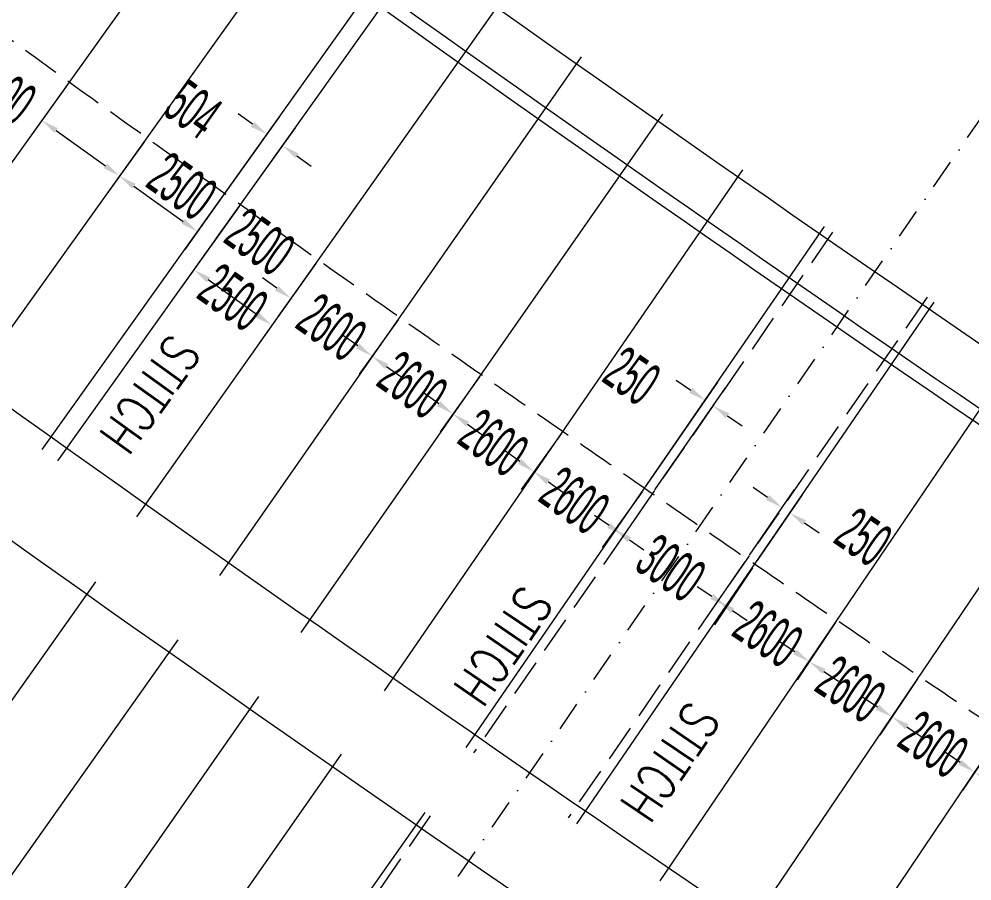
# Model space of a CAD drawing. Header units: millimetres. Extents: x 27228149 to 29012050, y 40856015 to 42918728.
# Drawn here: x 27741593 to 27766492, y 41966533 to 41989065 of the extents above; entities that cross this region are included whole.
import ezdxf

# ---------------------------------------------------------------- set-up
doc = ezdxf.new("R2010")
doc.units = ezdxf.units.MM
doc.header["$LTSCALE"] = 0.05
doc.linetypes.add('DGN Style 3', pattern=[27349.722329, 19535.51595, -7814.20638])
doc.linetypes.add('DGN Style 4', pattern=[31276.361035, 15628.41276, -7814.20638, 19.535516, -7814.20638])
doc.layers.get('Defpoints').update_dxf_attribs({"lineweight": 0})
for name, color, linetype, lineweight in [('InnerEdge_NB', 7, 'Continuous', 0), ('InnerEdge_SB', 7, 'Continuous', 0), ('OuterEdge_NB', 7, 'Continuous', 0), ('OuterEdge_SB', 7, 'Continuous', 0), ('PlacementCurve_NB', 1, 'DGN Style 3', 0), ('PlacementCurve_SB', 1, 'DGN Style 3', 0), ('S-_ANOT----_A-', 7, 'Continuous', 0), ('S-_ANOT----_T-', 7, 'Continuous', 0), ('S-_GRIDLINE_E- Adjusted', 6, 'DGN Style 4', 0), ('S-_SEG-----_E-NB', 3, 'Continuous', 13), ('S-_SEG-----_E-SB', 3, 'Continuous', 13), ('S-_WALLLBW-_E-', 40, 'Continuous', 13)]:
    doc.layers.add(name, color=color, linetype=linetype, lineweight=lineweight)
doc.styles.add('Styletxt', font='txt.shx')
doc.styles.add('StyleWORKING', font='WORKING.shx')
doc.dimstyles.new('dim300', dxfattribs={"dimtxt": 750, "dimasz": 750, "dimexe": 375, "dimexo": 375, "dimgap": 375, "dimtad": 1, "dimdec": 0, "dimzin": 11, "dimdsep": 46, "dimtxsty": 'StyleWORKING', "dimsah": 1, "dimcen": 0.09, "dimclrd": 7, "dimclre": 7, "dimadec": 4, "dimazin": 3, "dimtfac": 1, "dimtdec": 0, "dimtmove": 0, "dimatfit": 3, "dimfxl": 1, "dimtolj": 1, "dimtzin": 0, "dimlwd": 0, "dimlwe": 0, "dimarcsym": 0})

# ---------------------------------------------------------------- blocks, each defined once
blk = doc.blocks.new('*D17')
at = {"layer": 'Defpoints', "color": 0, "linetype": 'Continuous', "transparency": 16777216}
for p in [(27748069, 41986049), (27746257, 41983506), (27746663, 41983207)]:
    blk.add_point(p, dxfattribs=at)
at = {"layer": 'S-_ANOT----_A-', "color": 7, "linetype": 'Continuous', "lineweight": 0, "transparency": 16777216}
for p, q in [((27747695, 41986316), (27747320, 41986583)), ((27748854, 41985490), (27749229, 41985223))]:
    blk.add_line(p, q, dxfattribs=at)
at = {"layer": 'S-_ANOT----_A-', "linetype": 'Continuous', "transparency": 16777216}
for p, q in [((27746324, 41983599), (27748403, 41986518)), ((27746729, 41983301), (27748813, 41986225))]:
    blk.add_line(p, q, dxfattribs=at)
at = {"layer": 'S-_ANOT----_A-', "color": 7, "linetype": 'Continuous', "transparency": 16777216}
for points in [[(27747739, 41986379), (27747650, 41986254), (27748069, 41986049)], [(27748899, 41985552), (27748810, 41985428), (27748480, 41985757)]]:
    blk.add_solid(points, dxfattribs=at)
at = {"layer": 'S-_ANOT----_A-', "color": 0, "linetype": 'Continuous', "transparency": 16777216, "insert": (27746141, 41986707), "char_height": 1150, "attachment_point": 5, "rotation": 324.5264, "style": 'StyleWORKING'}
blk.add_mtext('\\A1;{\\W0.47826;\\C0;504}', dxfattribs=at)
blk = doc.blocks.new('*D500')
at = {"layer": 'Defpoints', "color": 0, "linetype": 'Continuous', "transparency": 16777216}
for p in [(27740800, 41988944), (27742931, 41987455), (27742188, 41986415)]:
    blk.add_point(p, dxfattribs=at)
at = {"layer": 'S-_ANOT----_A-', "linetype": 'Continuous', "transparency": 16777216}
for p, q in [((27740733, 41988850), (27739739, 41987460)), ((27742864, 41987361), (27741854, 41985948))]:
    blk.add_line(p, q, dxfattribs=at)
at = {"layer": 'S-_ANOT----_A-', "color": 7, "linetype": 'Continuous', "lineweight": 0, "transparency": 16777216}
for p, q in [((27739699, 41988195), (27739325, 41988463)), ((27742562, 41986148), (27742937, 41985880))]:
    blk.add_line(p, q, dxfattribs=at)
at = {"layer": 'S-_ANOT----_A-', "color": 7, "linetype": 'Continuous', "transparency": 16777216}
for points in [[(27739744, 41988257), (27739655, 41988133), (27740073, 41987928)], [(27742607, 41986210), (27742518, 41986085), (27742188, 41986415)]]:
    blk.add_solid(points, dxfattribs=at)
at = {"layer": 'S-_ANOT----_A-', "color": 0, "linetype": 'Continuous', "transparency": 16777216, "insert": (27741132, 41987173), "char_height": 1150, "attachment_point": 5, "rotation": 324.4335, "style": 'StyleWORKING'}
blk.add_mtext('\\A1;{\\W0.47826;\\C0;2600}', dxfattribs=at)
blk = doc.blocks.new('*D501')
at = {"layer": 'Defpoints', "color": 0, "linetype": 'Continuous', "transparency": 16777216}
for p in [(27742931, 41987455), (27744937, 41985961), (27744222, 41984961)]:
    blk.add_point(p, dxfattribs=at)
at = {"layer": 'S-_ANOT----_A-', "linetype": 'Continuous', "transparency": 16777216}
for p, q in [((27742864, 41987361), (27741854, 41985948)), ((27744870, 41985867), (27743887, 41984493))]:
    blk.add_line(p, q, dxfattribs=at)
at = {"layer": 'S-_ANOT----_A-', "color": 7, "linetype": 'Continuous', "lineweight": 0, "transparency": 16777216}
blk.add_line((27742562, 41986148), (27743848, 41985229), dxfattribs=at)
at = {"layer": 'S-_ANOT----_A-', "color": 7, "linetype": 'Continuous', "transparency": 16777216}
for points in [[(27742607, 41986210), (27742518, 41986085), (27742188, 41986415)], [(27743892, 41985291), (27743803, 41985166), (27744222, 41984961)]]:
    blk.add_solid(points, dxfattribs=at)
at = {"layer": 'S-_ANOT----_A-', "color": 0, "linetype": 'Continuous', "transparency": 16777216, "insert": (27745853, 41984695), "char_height": 1150, "attachment_point": 5, "rotation": 324.4335, "style": 'StyleWORKING'}
blk.add_mtext('\\A1;{\\W0.47826;\\C0;2500}', dxfattribs=at)
blk = doc.blocks.new('*D502')
at = {"layer": 'Defpoints', "color": 0, "linetype": 'Continuous', "transparency": 16777216}
for p in [(27747403, 41984246), (27749419, 41982767), (27746165, 41982512)]:
    blk.add_point(p, dxfattribs=at)
at = {"layer": 'S-_ANOT----_A-', "linetype": 'Continuous', "transparency": 16777216}
for p, q in [((27747336, 41984153), (27745831, 41982044)), ((27749352, 41982673), (27747866, 41980591))]:
    blk.add_line(p, q, dxfattribs=at)
at = {"layer": 'S-_ANOT----_A-', "color": 7, "linetype": 'Continuous', "lineweight": 0, "transparency": 16777216}
blk.add_line((27747826, 41981326), (27746539, 41982244), dxfattribs=at)
at = {"layer": 'S-_ANOT----_A-', "color": 7, "linetype": 'Continuous', "transparency": 16777216}
for points in [[(27746584, 41982307), (27746495, 41982182), (27746165, 41982512)], [(27747870, 41981389), (27747781, 41981264), (27748200, 41981059)]]:
    blk.add_solid(points, dxfattribs=at)
at = {"layer": 'S-_ANOT----_A-', "color": 0, "linetype": 'Continuous', "transparency": 16777216, "insert": (27747183, 41981787), "char_height": 1150, "attachment_point": 5, "rotation": 324.4862, "style": 'StyleWORKING'}
blk.add_mtext('\\A1;{\\W0.47826;\\C0;2500}', dxfattribs=at)
blk = doc.blocks.new('*D503')
at = {"layer": 'Defpoints', "color": 0, "linetype": 'Continuous', "transparency": 16777216}
for p in [(27749419, 41982767), (27751564, 41981297), (27750817, 41980251)]:
    blk.add_point(p, dxfattribs=at)
at = {"layer": 'S-_ANOT----_A-', "linetype": 'Continuous', "transparency": 16777216}
for p, q in [((27749352, 41982673), (27748367, 41981293)), ((27751497, 41981204), (27750483, 41979783))]:
    blk.add_line(p, q, dxfattribs=at)
at = {"layer": 'S-_ANOT----_A-', "color": 7, "linetype": 'Continuous', "lineweight": 0, "transparency": 16777216}
for p, q in [((27748327, 41982029), (27747952, 41982296)), ((27751191, 41979984), (27751566, 41979717))]:
    blk.add_line(p, q, dxfattribs=at)
at = {"layer": 'S-_ANOT----_A-', "color": 7, "linetype": 'Continuous', "transparency": 16777216}
for points in [[(27748371, 41982091), (27748282, 41981966), (27748701, 41981761)], [(27751236, 41980046), (27751147, 41979922), (27750817, 41980251)]]:
    blk.add_solid(points, dxfattribs=at)
at = {"layer": 'S-_ANOT----_A-', "color": 0, "linetype": 'Continuous', "transparency": 16777216, "insert": (27749760, 41981007), "char_height": 1150, "attachment_point": 5, "rotation": 324.4862, "style": 'StyleWORKING'}
blk.add_mtext('\\A1;{\\W0.47826;\\C0;2600}', dxfattribs=at)
blk = doc.blocks.new('*D504')
at = {"layer": 'Defpoints', "color": 0, "linetype": 'Continuous', "transparency": 16777216}
for p in [(27751564, 41981297), (27753691, 41979802), (27752933, 41978741)]:
    blk.add_point(p, dxfattribs=at)
at = {"layer": 'S-_ANOT----_A-', "linetype": 'Continuous', "transparency": 16777216}
for p, q in [((27751497, 41981204), (27750483, 41979783)), ((27753624, 41979709), (27752599, 41978273))]:
    blk.add_line(p, q, dxfattribs=at)
at = {"layer": 'S-_ANOT----_A-', "color": 7, "linetype": 'Continuous', "lineweight": 0, "transparency": 16777216}
for p, q in [((27750443, 41980518), (27750068, 41980786)), ((27753308, 41978474), (27753682, 41978207))]:
    blk.add_line(p, q, dxfattribs=at)
at = {"layer": 'S-_ANOT----_A-', "color": 7, "linetype": 'Continuous', "transparency": 16777216}
for points in [[(27750487, 41980581), (27750398, 41980456), (27750817, 41980251)], [(27753352, 41978536), (27753263, 41978411), (27752933, 41978741)]]:
    blk.add_solid(points, dxfattribs=at)
at = {"layer": 'S-_ANOT----_A-', "color": 0, "linetype": 'Continuous', "transparency": 16777216, "insert": (27751876, 41979497), "char_height": 1150, "attachment_point": 5, "rotation": 324.4862, "style": 'StyleWORKING'}
blk.add_mtext('\\A1;{\\W0.47826;\\C0;2600}', dxfattribs=at)
blk = doc.blocks.new('*D505')
at = {"layer": 'Defpoints', "color": 0, "linetype": 'Continuous', "transparency": 16777216}
for p in [(27753691, 41979802), (27755822, 41978313), (27755049, 41977231)]:
    blk.add_point(p, dxfattribs=at)
at = {"layer": 'S-_ANOT----_A-', "linetype": 'Continuous', "transparency": 16777216}
for p, q in [((27753624, 41979709), (27752599, 41978273)), ((27755755, 41978220), (27754715, 41976763))]:
    blk.add_line(p, q, dxfattribs=at)
at = {"layer": 'S-_ANOT----_A-', "color": 7, "linetype": 'Continuous', "lineweight": 0, "transparency": 16777216}
for p, q in [((27752559, 41979008), (27752184, 41979275)), ((27755424, 41976964), (27755798, 41976696))]:
    blk.add_line(p, q, dxfattribs=at)
at = {"layer": 'S-_ANOT----_A-', "color": 7, "linetype": 'Continuous', "transparency": 16777216}
for points in [[(27752603, 41979071), (27752514, 41978946), (27752933, 41978741)], [(27755468, 41977026), (27755379, 41976901), (27755049, 41977231)]]:
    blk.add_solid(points, dxfattribs=at)
at = {"layer": 'S-_ANOT----_A-', "color": 0, "linetype": 'Continuous', "transparency": 16777216, "insert": (27753992, 41977987), "char_height": 1150, "attachment_point": 5, "rotation": 324.4862, "style": 'StyleWORKING'}
blk.add_mtext('\\A1;{\\W0.47826;\\C0;2600}', dxfattribs=at)
blk = doc.blocks.new('*D506')
at = {"layer": 'Defpoints', "color": 0, "linetype": 'Continuous', "transparency": 16777216}
for p in [(27760821, 41974817), (27762984, 41973374), (27762243, 41972265)]:
    blk.add_point(p, dxfattribs=at)
at = {"layer": 'S-_ANOT----_A-', "linetype": 'Continuous', "transparency": 16777216}
for p, q in [((27760757, 41974721), (27759761, 41973232)), ((27762920, 41973278), (27761923, 41971787))]:
    blk.add_line(p, q, dxfattribs=at)
at = {"layer": 'S-_ANOT----_A-', "color": 7, "linetype": 'Continuous', "lineweight": 0, "transparency": 16777216}
for p, q in [((27759698, 41973966), (27759316, 41974221)), ((27762625, 41972010), (27763007, 41971754))]:
    blk.add_line(p, q, dxfattribs=at)
at = {"layer": 'S-_ANOT----_A-', "color": 7, "linetype": 'Continuous', "transparency": 16777216}
for points in [[(27759741, 41974029), (27759656, 41973902), (27760081, 41973710)], [(27762668, 41972073), (27762582, 41971946), (27762243, 41972265)]]:
    blk.add_solid(points, dxfattribs=at)
at = {"layer": 'S-_ANOT----_A-', "color": 0, "linetype": 'Continuous', "transparency": 16777216, "insert": (27761162, 41972989), "char_height": 1150, "attachment_point": 5, "rotation": 326.2452, "style": 'StyleWORKING'}
blk.add_mtext('\\A1;{\\W0.47826;\\C0;2600}', dxfattribs=at)
blk = doc.blocks.new('*D507')
at = {"layer": 'Defpoints', "color": 0, "linetype": 'Continuous', "transparency": 16777216}
for p in [(27762984, 41973374), (27765133, 41971911), (27764404, 41970821)]:
    blk.add_point(p, dxfattribs=at)
at = {"layer": 'S-_ANOT----_A-', "linetype": 'Continuous', "transparency": 16777216}
for p, q in [((27762920, 41973278), (27761923, 41971787)), ((27765069, 41971815), (27764085, 41970343))]:
    blk.add_line(p, q, dxfattribs=at)
at = {"layer": 'S-_ANOT----_A-', "color": 7, "linetype": 'Continuous', "lineweight": 0, "transparency": 16777216}
for p, q in [((27761860, 41972521), (27761478, 41972776)), ((27764787, 41970565), (27765169, 41970309))]:
    blk.add_line(p, q, dxfattribs=at)
at = {"layer": 'S-_ANOT----_A-', "color": 7, "linetype": 'Continuous', "transparency": 16777216}
for points in [[(27761903, 41972585), (27761818, 41972457), (27762243, 41972265)], [(27764829, 41970629), (27764744, 41970501), (27764404, 41970821)]]:
    blk.add_solid(points, dxfattribs=at)
at = {"layer": 'S-_ANOT----_A-', "color": 0, "linetype": 'Continuous', "transparency": 16777216, "insert": (27763324, 41971544), "char_height": 1150, "attachment_point": 5, "rotation": 326.2452, "style": 'StyleWORKING'}
blk.add_mtext('\\A1;{\\W0.47826;\\C0;2600}', dxfattribs=at)
blk = doc.blocks.new('*D508')
at = {"layer": 'Defpoints', "color": 0, "linetype": 'Continuous', "transparency": 16777216}
for p in [(27765133, 41971911), (27767270, 41970430), (27766566, 41969376)]:
    blk.add_point(p, dxfattribs=at)
at = {"layer": 'S-_ANOT----_A-', "linetype": 'Continuous', "transparency": 16777216}
for p, q in [((27765069, 41971815), (27764085, 41970343)), ((27767206, 41970334), (27766246, 41968898))]:
    blk.add_line(p, q, dxfattribs=at)
at = {"layer": 'S-_ANOT----_A-', "color": 7, "linetype": 'Continuous', "lineweight": 0, "transparency": 16777216}
for p, q in [((27764022, 41971076), (27763639, 41971332)), ((27766948, 41969120), (27767331, 41968865))]:
    blk.add_line(p, q, dxfattribs=at)
at = {"layer": 'S-_ANOT----_A-', "color": 7, "linetype": 'Continuous', "transparency": 16777216}
for points in [[(27764064, 41971140), (27763979, 41971012), (27764404, 41970821)], [(27766991, 41969184), (27766906, 41969057), (27766566, 41969376)]]:
    blk.add_solid(points, dxfattribs=at)
at = {"layer": 'S-_ANOT----_A-', "color": 0, "linetype": 'Continuous', "transparency": 16777216, "insert": (27765486, 41970100), "char_height": 1150, "attachment_point": 5, "rotation": 326.2452, "style": 'StyleWORKING'}
blk.add_mtext('\\A1;{\\W0.47826;\\C0;2600}', dxfattribs=at)
blk = doc.blocks.new('*D509')
at = {"layer": 'Defpoints', "color": 0, "linetype": 'Continuous', "transparency": 16777216}
for p in [(27767270, 41970430), (27769428, 41968979), (27768727, 41967931)]:
    blk.add_point(p, dxfattribs=at)
at = {"layer": 'S-_ANOT----_A-', "linetype": 'Continuous', "transparency": 16777216}
for p, q in [((27767206, 41970334), (27766246, 41968898)), ((27769364, 41968884), (27768408, 41967453))]:
    blk.add_line(p, q, dxfattribs=at)
at = {"layer": 'S-_ANOT----_A-', "color": 7, "linetype": 'Continuous', "lineweight": 0, "transparency": 16777216}
for p, q in [((27766183, 41969632), (27765801, 41969887)), ((27769110, 41967676), (27769492, 41967420))]:
    blk.add_line(p, q, dxfattribs=at)
at = {"layer": 'S-_ANOT----_A-', "color": 7, "linetype": 'Continuous', "transparency": 16777216}
for points in [[(27766226, 41969695), (27766141, 41969568), (27766566, 41969376)], [(27769152, 41967740), (27769067, 41967612), (27768727, 41967931)]]:
    blk.add_solid(points, dxfattribs=at)
at = {"layer": 'S-_ANOT----_A-', "color": 0, "linetype": 'Continuous', "transparency": 16777216, "insert": (27767647, 41968655), "char_height": 1150, "attachment_point": 5, "rotation": 326.2452, "style": 'StyleWORKING'}
blk.add_mtext('\\A1;{\\W0.47826;\\C0;2600}', dxfattribs=at)
blk = doc.blocks.new('*D871')
at = {"layer": 'Defpoints', "color": 0, "linetype": 'Continuous', "transparency": 16777216}
for p in [(27759524, 41979095), (27757939, 41976803), (27758144, 41976661)]:
    blk.add_point(p, dxfattribs=at)
at = {"layer": 'S-_ANOT----_A-', "color": 7, "linetype": 'Continuous', "lineweight": 0, "transparency": 16777216}
for p, q in [((27759145, 41979356), (27758767, 41979618)), ((27760108, 41978691), (27760486, 41978429))]:
    blk.add_line(p, q, dxfattribs=at)
at = {"layer": 'S-_ANOT----_A-', "linetype": 'Continuous', "transparency": 16777216}
for p, q in [((27758004, 41976897), (27759851, 41979568)), ((27758210, 41976755), (27760056, 41979425))]:
    blk.add_line(p, q, dxfattribs=at)
at = {"layer": 'S-_ANOT----_A-', "color": 7, "linetype": 'Continuous', "transparency": 16777216}
for points in [[(27759189, 41979419), (27759102, 41979293), (27759524, 41979095)], [(27760151, 41978754), (27760064, 41978628), (27759729, 41978952)]]:
    blk.add_solid(points, dxfattribs=at)
at = {"layer": 'S-_ANOT----_A-', "color": 0, "linetype": 'Continuous', "transparency": 16777216, "insert": (27757608, 41979733), "char_height": 1150, "attachment_point": 5, "rotation": 325.3323, "style": 'StyleWORKING'}
blk.add_mtext('\\A1;{\\W0.47826;\\C0;250}', dxfattribs=at)
blk = doc.blocks.new('*D872')
at = {"layer": 'Defpoints', "color": 0, "linetype": 'Continuous', "transparency": 16777216}
for p in [(27761532, 41976295), (27760615, 41974958), (27760821, 41974817)]:
    blk.add_point(p, dxfattribs=at)
at = {"layer": 'S-_ANOT----_A-', "linetype": 'Continuous', "transparency": 16777216}
for p, q in [((27760680, 41975053), (27761858, 41976769)), ((27760886, 41974912), (27762064, 41976628))]:
    blk.add_line(p, q, dxfattribs=at)
at = {"layer": 'S-_ANOT----_A-', "color": 7, "linetype": 'Continuous', "lineweight": 0, "transparency": 16777216}
for p, q in [((27761153, 41976556), (27760774, 41976816)), ((27762118, 41975894), (27762497, 41975633))]:
    blk.add_line(p, q, dxfattribs=at)
at = {"layer": 'S-_ANOT----_A-', "color": 7, "linetype": 'Continuous', "transparency": 16777216}
for points in [[(27761197, 41976619), (27761110, 41976493), (27761532, 41976295)], [(27762161, 41975957), (27762074, 41975830), (27761739, 41976154)]]:
    blk.add_solid(points, dxfattribs=at)
at = {"layer": 'S-_ANOT----_A-', "color": 0, "linetype": 'Continuous', "transparency": 16777216, "insert": (27763656, 41975522), "char_height": 1150, "attachment_point": 5, "rotation": 325.5299, "style": 'StyleWORKING'}
blk.add_mtext('\\A1;{\\W0.47826;\\C0;250}', dxfattribs=at)
blk = doc.blocks.new('*D1128')
at = {"layer": 'Defpoints', "color": 0, "linetype": 'Continuous', "transparency": 16777216}
for p in [(27744937, 41985961), (27746970, 41984507), (27746255, 41983507)]:
    blk.add_point(p, dxfattribs=at)
at = {"layer": 'S-_ANOT----_A-', "linetype": 'Continuous', "transparency": 16777216}
for p, q in [((27744870, 41985867), (27743887, 41984493)), ((27746903, 41984413), (27745921, 41983039))]:
    blk.add_line(p, q, dxfattribs=at)
at = {"layer": 'S-_ANOT----_A-', "color": 7, "linetype": 'Continuous', "lineweight": 0, "transparency": 16777216}
blk.add_line((27744596, 41984694), (27745881, 41983775), dxfattribs=at)
at = {"layer": 'S-_ANOT----_A-', "color": 7, "linetype": 'Continuous', "transparency": 16777216}
for points in [[(27744641, 41984756), (27744552, 41984631), (27744222, 41984961)], [(27745926, 41983837), (27745837, 41983712), (27746255, 41983507)]]:
    blk.add_solid(points, dxfattribs=at)
at = {"layer": 'S-_ANOT----_A-', "color": 0, "linetype": 'Continuous', "transparency": 16777216, "insert": (27747887, 41983241), "char_height": 1150, "attachment_point": 5, "rotation": 324.4335, "style": 'StyleWORKING'}
blk.add_mtext('\\A1;{\\W0.47826;\\C0;2500}', dxfattribs=at)
blk = doc.blocks.new('*D1129')
at = {"layer": 'Defpoints', "color": 0, "linetype": 'Continuous', "transparency": 16777216}
for p in [(27755822, 41978313), (27757939, 41976803), (27757166, 41975720)]:
    blk.add_point(p, dxfattribs=at)
at = {"layer": 'S-_ANOT----_A-', "linetype": 'Continuous', "transparency": 16777216}
for p, q in [((27755755, 41978220), (27754715, 41976763)), ((27757872, 41976709), (27756832, 41975252))]:
    blk.add_line(p, q, dxfattribs=at)
at = {"layer": 'S-_ANOT----_A-', "color": 7, "linetype": 'Continuous', "lineweight": 0, "transparency": 16777216}
for p, q in [((27754675, 41977498), (27754301, 41977765)), ((27757540, 41975453), (27757915, 41975186))]:
    blk.add_line(p, q, dxfattribs=at)
at = {"layer": 'S-_ANOT----_A-', "color": 7, "linetype": 'Continuous', "transparency": 16777216}
for points in [[(27754719, 41977560), (27754630, 41977436), (27755049, 41977231)], [(27757585, 41975515), (27757496, 41975391), (27757166, 41975720)]]:
    blk.add_solid(points, dxfattribs=at)
at = {"layer": 'S-_ANOT----_A-', "color": 0, "linetype": 'Continuous', "transparency": 16777216, "insert": (27756109, 41976477), "char_height": 1150, "attachment_point": 5, "rotation": 324.4862, "style": 'StyleWORKING'}
blk.add_mtext('\\A1;{\\W0.47826;\\C0;2600}', dxfattribs=at)
blk = doc.blocks.new('*D1130')
at = {"layer": 'Defpoints', "color": 0, "linetype": 'Continuous', "transparency": 16777216}
for p in [(27758144, 41976661), (27760615, 41974958), (27759858, 41973860)]:
    blk.add_point(p, dxfattribs=at)
at = {"layer": 'S-_ANOT----_A-', "linetype": 'Continuous', "transparency": 16777216}
for p, q in [((27758079, 41976566), (27757061, 41975089)), ((27760549, 41974864), (27759531, 41973387))]:
    blk.add_line(p, q, dxfattribs=at)
at = {"layer": 'S-_ANOT----_A-', "color": 7, "linetype": 'Continuous', "lineweight": 0, "transparency": 16777216}
for p, q in [((27757009, 41975823), (27756630, 41976084)), ((27760237, 41973599), (27760615, 41973338))]:
    blk.add_line(p, q, dxfattribs=at)
at = {"layer": 'S-_ANOT----_A-', "color": 7, "linetype": 'Continuous', "transparency": 16777216}
for points in [[(27757052, 41975886), (27756965, 41975760), (27757387, 41975562)], [(27760280, 41973662), (27760193, 41973536), (27759858, 41973860)]]:
    blk.add_solid(points, dxfattribs=at)
at = {"layer": 'S-_ANOT----_A-', "color": 0, "linetype": 'Continuous', "transparency": 16777216, "insert": (27758623, 41974712), "char_height": 1150, "attachment_point": 5, "rotation": 325.4311, "style": 'StyleWORKING'}
blk.add_mtext('\\A1;{\\W0.47826;\\C0;3000}', dxfattribs=at)

msp = doc.modelspace()

# ---------------------------------------------------------------- linework, layer by layer
at = {"layer": 'InnerEdge_NB'}
msp.add_lwpolyline([(27283724.5, 42878514.7, -0.0568157), (27345588.8, 42682480.7), (27368075.3, 42566916.3, 0.0263705), (27393633.3, 42464653, 0.0426618), (27458420.2, 42303807.1, 0.1075608), (27699785.7, 42006839.6, 0.026969), (27783127.3, 41947329.2), (27839783.5, 41911319.6)], format="xyb", dxfattribs=at)
at = {"layer": 'InnerEdge_SB', "extrusion": (0, 0, -1)}
msp.add_lwpolyline([(-27784629.2, 41949692.3, 0.026969), (-27701533.2, 42009027.3, 0.1075608), (-27460918.9, 42305070.6, 0.0691101), (-27370363.7, 42569291.8)], format="xyb", dxfattribs=at)
at = {"layer": 'OuterEdge_NB', "extrusion": (0, 0, -1)}
msp.add_arc((-28292711.8, 42749092), 964150, 302.4392298, 306.3098111, dxfattribs=at)
at = {"layer": 'OuterEdge_SB', "extrusion": (0, 0, -1)}
msp.add_arc((-28292711.8, 42749092), 933050, 302.4392298, 308.6125683, dxfattribs=at)
at = {"layer": 'PlacementCurve_NB'}
msp.add_lwpolyline([(27288809.3, 42846343.4, -0.0480477), (27337834.2, 42680971.8), (27359958.8, 42567267.3, 0.0690894), (27451045.4, 42301107.2, 0.1079959), (27694979, 42000696.1, 0.0193193), (27725549.4, 41977271, 0.0146476), (27778701.6, 41940923.9), (27835716.4, 41904662.4)], format="xyb", dxfattribs=at)
at = {"layer": 'PlacementCurve_SB'}
msp.add_lwpolyline([(27305541.4, 42854039, -0.0482858), (27355899.2, 42684467.3), (27377998.9, 42570890.3, 0.0688708), (27467496.8, 42309348.2, 0.1110949), (27715510, 42007942.3, 0.028125), (27802629.8, 41947720.4), (27845874.9, 41921290)], format="xyb", dxfattribs=at)
at = {"layer": 'S-_GRIDLINE_E- Adjusted'}
msp.add_line((27744193.8, 41953771.2), (27786727.3, 42015498.6), dxfattribs=at)
at = {"layer": 'S-_SEG-----_E-NB'}
for p, q in [((27734054.9, 41960860), (27743598.9, 41974356.4)), ((27736202.6, 41959342.2), (27745746.7, 41972838.5)), ((27738393, 41957803.2), (27747860.9, 41971353.2)), ((27740549.1, 41956297.2), (27750017, 41969847.2)), ((27742678.4, 41954818.5), (27752207.7, 41968326))]:
    msp.add_line(p, q, dxfattribs=at)
at = {"layer": 'S-_SEG-----_E-NB', "linetype": 'DGN Style 3'}
msp.add_line((27752338.9, 41968235.6), (27742959.6, 41954623.8), dxfattribs=at)
at = {"layer": 'S-_SEG-----_E-SB'}
for p, q in [((27738128, 41980728.4), (27747734.5, 41994180.7)), ((27740155.5, 41979269.1), (27749765.4, 41992718.7)), ((27742196.7, 41977808), (27751789.6, 41991269.8)), ((27742606.8, 41977515.5), (27752199.6, 41990977.3)), ((27744670.5, 41976048.3), (27754210.7, 41989547.4)), ((27746835.3, 41974518.2), (27756291.7, 41988076.3)), ((27748962.5, 41973023.4), (27758419, 41986581.3)), ((27751141.1, 41971501.5), (27760502.9, 41985125.4)), ((27753276.2, 41970018.8), (27762638.7, 41983641.9)), ((27756171.8, 41968021.8), (27765505.4, 41981664.6)), ((27758346.1, 41966532.7), (27767621.1, 41980215.5)), ((27760505.1, 41965062.8), (27769760.3, 41978758.9)), ((27762677.5, 41963592.5), (27771894.2, 41977314.6))]:
    msp.add_line(p, q, dxfattribs=at)
at = {"layer": 'S-_SEG-----_E-SB', "linetype": 'DGN Style 3'}
for p, q in [((27762852.6, 41983493.8), (27753470.7, 41969878.2)), ((27765322.2, 41981790.5), (27755943.1, 41968179))]:
    msp.add_line(p, q, dxfattribs=at)
at = {"layer": 'S-_WALLLBW-_E-', "extrusion": (0, 0, -1)}
for radius, end in [(931300, 308.6125686), (932700, 308.6125686), (964500, 308.6122572), (965900, 308.6122572)]:
    msp.add_arc((-28292711.8, 42749092), radius, 302.4392298, end, dxfattribs=at)

# ---------------------------------------------------------------- texts
at = {"layer": 'S-_ANOT----_T-', "linetype": 'Continuous', "style": 'Styletxt', "width": 0.75}
for rotation, p in [(234.49914, (27745565.7, 41980886.9)), (235.7568, (27754757.7, 41974322.8)), (235.7568, (27759116.8, 41971287.2))]:
    msp.add_text('STITCH', height=1000, rotation=rotation, dxfattribs=at).set_placement(p)

# ---------------------------------------------------------------- dimensions: what is measured, and where the dimension line sits
at = {"layer": 'S-_ANOT----_A-', "linetype": 'Continuous'}
for base, p1, p2, angle, override, picture, middle, turn in [((27742188.2, 41986415.3), (27740800.1, 41988944), (27742931.3, 41987454.5), 144.43352, {"dimscale": 1000, "dimtxt": 1.15, "dimasz": 0.46, "dimexe": 0.575, "dimexo": 0.115, "dimgap": 0.2875, "dimtad": 1, "dimjust": 0, "dimtih": 0, "dimtoh": 0, "dimlfac": 1, "dimsah": 1, "dimcen": 0, "dimse1": 0, "dimse2": 0, "dimclre": 256, "dimclrt": 0, "dimtol": 0, "dimtfac": 1, "dimtofl": 0, "dimtmove": 2, "dimatfit": 3, "dimfrac": 0, "dimtolj": 1, "dimlwe": 65535}, '*D500', (27741131.5, 41987172.5), 324.43352), ((27748069.4, 41986049.3), (27746662.6, 41983207.2), (27746256.8, 41983505.6), 144.52636, {"dimscale": 1000, "dimtxt": 1.15, "dimasz": 0.46, "dimexe": 0.575, "dimexo": 0.115, "dimgap": 0.2875, "dimtad": 1, "dimtih": 0, "dimtoh": 0, "dimlfac": 1, "dimsah": 1, "dimcen": 0, "dimse1": 0, "dimse2": 0, "dimclre": 256, "dimclrt": 0, "dimtol": 0, "dimtfac": 1, "dimtofl": 0, "dimtmove": 2, "dimatfit": 3, "dimfrac": 0, "dimtolj": 1, "dimlwe": 65535}, '*D17', (27746141.4, 41986706.8), 324.52636), ((27744221.9, 41984961.1), (27742931.3, 41987454.5), (27744936.7, 41985960.8), 144.43352, {"dimscale": 1000, "dimtxt": 1.15, "dimasz": 0.46, "dimexe": 0.575, "dimexo": 0.115, "dimgap": 0.2875, "dimtad": 1, "dimjust": 0, "dimtih": 0, "dimtoh": 0, "dimlfac": 1, "dimsah": 1, "dimcen": 0, "dimse1": 0, "dimse2": 0, "dimclre": 256, "dimclrt": 0, "dimtol": 0, "dimtfac": 1, "dimtofl": 0, "dimtmove": 2, "dimatfit": 3, "dimfrac": 0, "dimtolj": 1, "dimlwe": 65535}, '*D501', (27745853.5, 41984694.6), 324.43352), ((27746255.4, 41983507.1), (27744936.7, 41985960.8), (27746970.2, 41984506.7), 144.43352, {"dimscale": 1000, "dimtxt": 1.15, "dimasz": 0.46, "dimexe": 0.575, "dimexo": 0.115, "dimgap": 0.2875, "dimtad": 1, "dimjust": 0, "dimtih": 0, "dimtoh": 0, "dimlfac": 1, "dimsah": 1, "dimcen": 0, "dimse1": 0, "dimse2": 0, "dimclre": 256, "dimclrt": 0, "dimtol": 0, "dimtfac": 1, "dimtofl": 0, "dimtmove": 2, "dimatfit": 3, "dimfrac": 0, "dimtolj": 1, "dimlwe": 65535}, '*D1128', (27747886.9, 41983240.6), 324.43352), ((27746165.1, 41982511.5), (27749418.6, 41982766.8), (27747403.2, 41984246.4), 144.48625, {"dimscale": 1000, "dimtxt": 1.15, "dimasz": 0.46, "dimexe": 0.575, "dimexo": 0.115, "dimgap": 0.2875, "dimtad": 1, "dimtih": 0, "dimtoh": 0, "dimlfac": 1, "dimsah": 1, "dimcen": 0, "dimse1": 0, "dimse2": 0, "dimclre": 256, "dimclrt": 0, "dimtol": 0, "dimtfac": 1, "dimtofl": 0, "dimtmove": 2, "dimatfit": 3, "dimfrac": 0, "dimtolj": 1, "dimlwe": 65535}, '*D502', (27747183.4, 41981786.5), 324.48625), ((27750817, 41980251.2), (27749418.6, 41982766.8), (27751563.5, 41981297.2), 144.48625, {"dimscale": 1000, "dimtxt": 1.15, "dimasz": 0.46, "dimexe": 0.575, "dimexo": 0.115, "dimgap": 0.2875, "dimtad": 1, "dimjust": 0, "dimtih": 0, "dimtoh": 0, "dimlfac": 1, "dimsah": 1, "dimcen": 0, "dimse1": 0, "dimse2": 0, "dimclre": 256, "dimclrt": 0, "dimtol": 0, "dimtfac": 1, "dimtofl": 0, "dimtmove": 2, "dimatfit": 3, "dimfrac": 0, "dimtolj": 1, "dimlwe": 65535}, '*D503', (27749759.8, 41981007.4), 324.48625), ((27752933.3, 41978741), (27751563.5, 41981297.2), (27753690.8, 41979802.3), 144.48625, {"dimscale": 1000, "dimtxt": 1.15, "dimasz": 0.46, "dimexe": 0.575, "dimexo": 0.115, "dimgap": 0.2875, "dimtad": 1, "dimjust": 0, "dimtih": 0, "dimtoh": 0, "dimlfac": 1, "dimsah": 1, "dimcen": 0, "dimse1": 0, "dimse2": 0, "dimclre": 256, "dimclrt": 0, "dimtol": 0, "dimtfac": 1, "dimtofl": 0, "dimtmove": 2, "dimatfit": 3, "dimfrac": 0, "dimtolj": 1, "dimlwe": 65535}, '*D504', (27751876, 41979497.2), 324.48625), ((27759523.6, 41979094.6), (27758144.2, 41976660.7), (27757938.6, 41976802.9), 145.33226, {"dimscale": 1000, "dimtxt": 1.15, "dimasz": 0.46, "dimexe": 0.575, "dimexo": 0.115, "dimgap": 0.2875, "dimtad": 1, "dimtih": 0, "dimtoh": 0, "dimlfac": 1, "dimsah": 1, "dimcen": 0, "dimse1": 0, "dimse2": 0, "dimclre": 256, "dimclrt": 0, "dimtol": 0, "dimtfac": 1, "dimtofl": 0, "dimtmove": 2, "dimatfit": 3, "dimfrac": 0, "dimtolj": 1, "dimlwe": 65535}, '*D871', (27757608.1, 41979733.1), 325.33226), ((27755049.4, 41977230.8), (27753690.8, 41979802.3), (27755822, 41978313.4), 144.48625, {"dimscale": 1000, "dimtxt": 1.15, "dimasz": 0.46, "dimexe": 0.575, "dimexo": 0.115, "dimgap": 0.2875, "dimtad": 1, "dimjust": 0, "dimtih": 0, "dimtoh": 0, "dimlfac": 1, "dimsah": 1, "dimcen": 0, "dimse1": 0, "dimse2": 0, "dimclre": 256, "dimclrt": 0, "dimtol": 0, "dimtfac": 1, "dimtofl": 0, "dimtmove": 2, "dimatfit": 3, "dimfrac": 0, "dimtolj": 1, "dimlwe": 65535}, '*D505', (27753992.1, 41977987), 324.48625), ((27757166, 41975720.3), (27755822, 41978313.4), (27757938.6, 41976802.9), 144.48625, {"dimscale": 1000, "dimtxt": 1.15, "dimasz": 0.46, "dimexe": 0.575, "dimexo": 0.115, "dimgap": 0.2875, "dimtad": 1, "dimjust": 0, "dimtih": 0, "dimtoh": 0, "dimlfac": 1, "dimsah": 1, "dimcen": 0, "dimse1": 0, "dimse2": 0, "dimclre": 256, "dimclrt": 0, "dimtol": 0, "dimtfac": 1, "dimtofl": 0, "dimtmove": 2, "dimatfit": 3, "dimfrac": 0, "dimtolj": 1, "dimlwe": 65535}, '*D1129', (27756108.5, 41976476.7), 324.48625), ((27761532.4, 41976295.4), (27760820.7, 41974817), (27760614.6, 41974958.5), 145.52991, {"dimscale": 1000, "dimtxt": 1.15, "dimasz": 0.46, "dimexe": 0.575, "dimexo": 0.115, "dimgap": 0.2875, "dimtad": 1, "dimtih": 0, "dimtoh": 0, "dimlfac": 1, "dimsah": 1, "dimcen": 0, "dimse1": 0, "dimse2": 0, "dimclre": 256, "dimclrt": 0, "dimtol": 0, "dimtfac": 1, "dimtofl": 0, "dimtmove": 2, "dimatfit": 3, "dimfrac": 0, "dimtolj": 1, "dimlwe": 65535}, '*D872', (27763656.2, 41975522), 325.52991), ((27759857.7, 41973860.1), (27758144.2, 41976660.7), (27760614.6, 41974958.5), 145.43108, {"dimscale": 1000, "dimtxt": 1.15, "dimasz": 0.46, "dimexe": 0.575, "dimexo": 0.115, "dimgap": 0.2875, "dimtad": 1, "dimjust": 0, "dimtih": 0, "dimtoh": 0, "dimlfac": 1, "dimsah": 1, "dimcen": 0, "dimse1": 0, "dimse2": 0, "dimclre": 256, "dimclrt": 0, "dimtol": 0, "dimtfac": 1, "dimtofl": 0, "dimtmove": 2, "dimatfit": 3, "dimfrac": 0, "dimtolj": 1, "dimlwe": 65535}, '*D1130', (27758623.3, 41974712.3), 325.43108), ((27762242.6, 41972265.2), (27760820.7, 41974817), (27762983.6, 41973374.1), 146.24523, {"dimscale": 1000, "dimtxt": 1.15, "dimasz": 0.46, "dimexe": 0.575, "dimexo": 0.115, "dimgap": 0.2875, "dimtad": 1, "dimjust": 0, "dimtih": 0, "dimtoh": 0, "dimlfac": 1, "dimsah": 1, "dimcen": 0, "dimse1": 0, "dimse2": 0, "dimclre": 256, "dimclrt": 0, "dimtol": 0, "dimtfac": 1, "dimtofl": 0, "dimtmove": 2, "dimatfit": 3, "dimfrac": 0, "dimtolj": 1, "dimlwe": 65535}, '*D506', (27761162.5, 41972988.7), 326.24523), ((27764404.1, 41970820.6), (27762983.6, 41973374.1), (27765132.7, 41971910.8), 146.24523, {"dimscale": 1000, "dimtxt": 1.15, "dimasz": 0.46, "dimexe": 0.575, "dimexo": 0.115, "dimgap": 0.2875, "dimtad": 1, "dimjust": 0, "dimtih": 0, "dimtoh": 0, "dimlfac": 1, "dimsah": 1, "dimcen": 0, "dimse1": 0, "dimse2": 0, "dimclre": 256, "dimclrt": 0, "dimtol": 0, "dimtfac": 1, "dimtofl": 0, "dimtmove": 2, "dimatfit": 3, "dimfrac": 0, "dimtolj": 1, "dimlwe": 65535}, '*D507', (27763324.1, 41971544.1), 326.24523), ((27766565.7, 41969376.1), (27765132.7, 41971910.8), (27767270, 41970429.9), 146.24523, {"dimscale": 1000, "dimtxt": 1.15, "dimasz": 0.46, "dimexe": 0.575, "dimexo": 0.115, "dimgap": 0.2875, "dimtad": 1, "dimjust": 0, "dimtih": 0, "dimtoh": 0, "dimlfac": 1, "dimsah": 1, "dimcen": 0, "dimse1": 0, "dimse2": 0, "dimclre": 256, "dimclrt": 0, "dimtol": 0, "dimtfac": 1, "dimtofl": 0, "dimtmove": 2, "dimatfit": 3, "dimfrac": 0, "dimtolj": 1, "dimlwe": 65535}, '*D508', (27765485.7, 41970099.5), 326.24523), ((27768727.4, 41967931.4), (27767270, 41970429.9), (27769427.8, 41968979.4), 146.24523, {"dimscale": 1000, "dimtxt": 1.15, "dimasz": 0.46, "dimexe": 0.575, "dimexo": 0.115, "dimgap": 0.2875, "dimtad": 1, "dimjust": 0, "dimtih": 0, "dimtoh": 0, "dimlfac": 1, "dimsah": 1, "dimcen": 0, "dimse1": 0, "dimse2": 0, "dimclre": 256, "dimclrt": 0, "dimtol": 0, "dimtfac": 1, "dimtofl": 0, "dimtmove": 2, "dimatfit": 3, "dimfrac": 0, "dimtolj": 1, "dimlwe": 65535}, '*D509', (27767647.3, 41968654.9), 326.24523)]:
    dim = msp.add_linear_dim(base=base, p1=p1, p2=p2, angle=angle, text='{\\W0.47826;\\C0;<>}', dimstyle='dim300', override=override, dxfattribs=at)
    dim.commit()
    dim.dimension.update_dxf_attribs({"geometry": picture, "text_midpoint": middle, "dimtype": 160, "text_rotation": turn})

doc.saveas('drawing.dxf')
